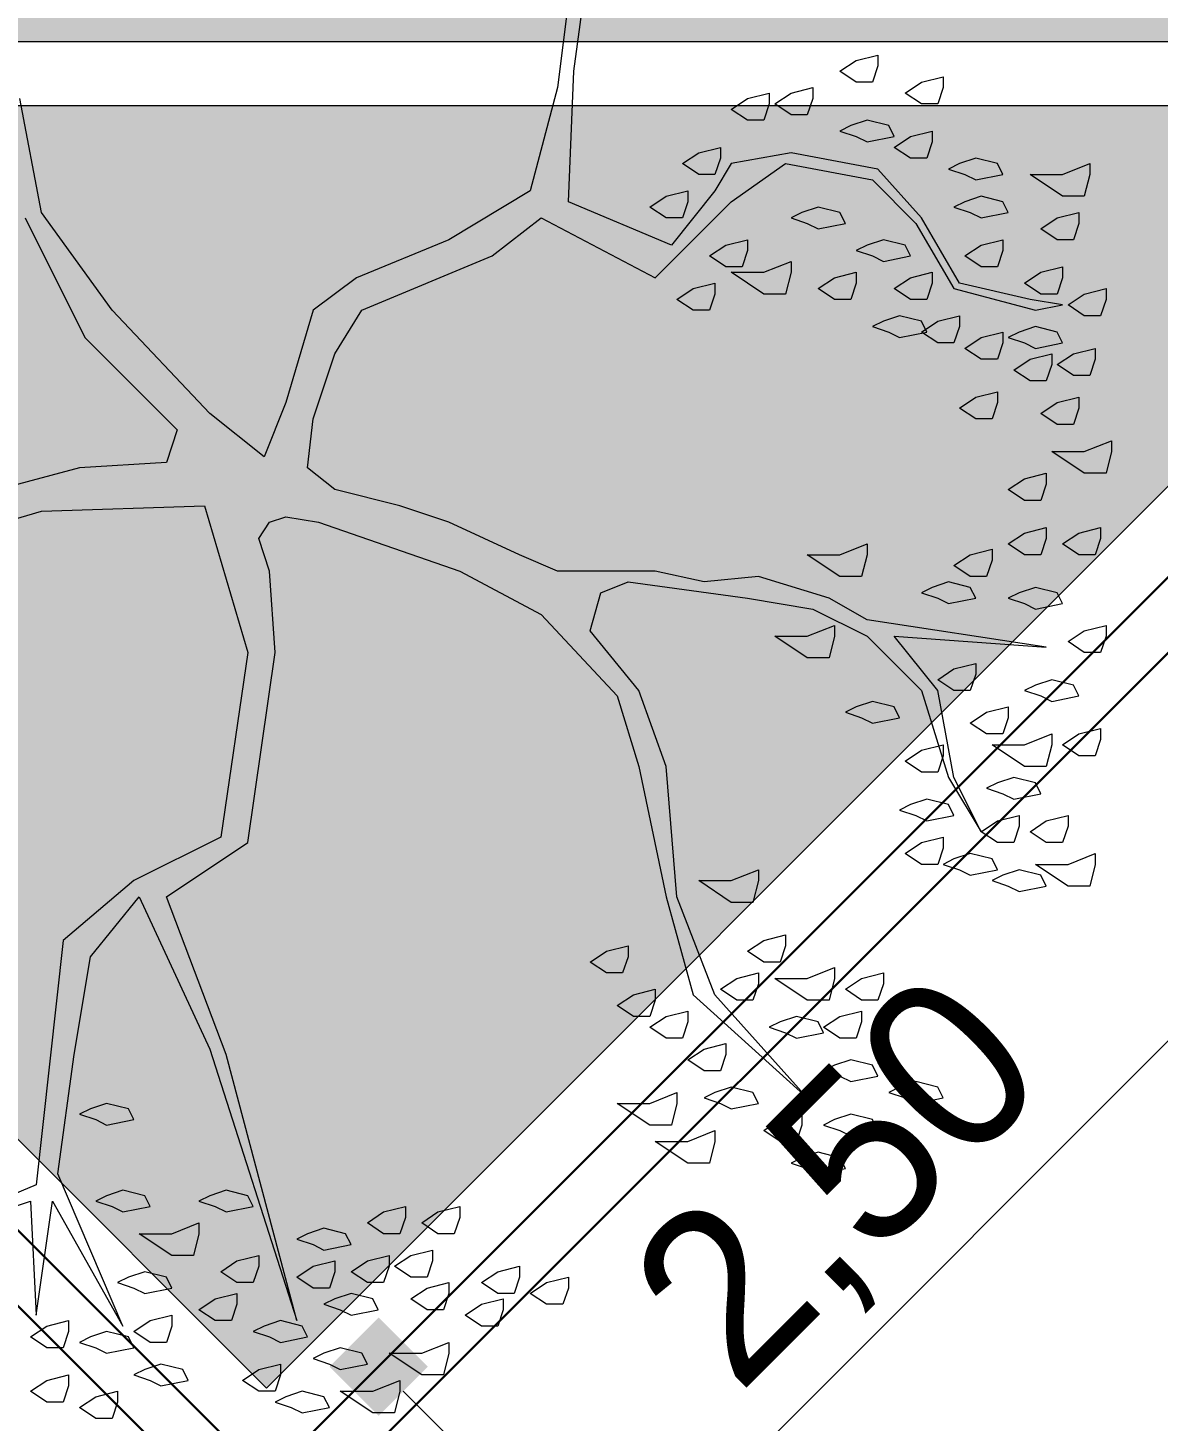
# Model space of a CAD drawing. Header units: millimetres. Extents: x 3006 to 6000, y 1661 to 3774.
# Drawn here: x 4619.519 to 4621.632, y 1833.29 to 1835.895 of the extents above; entities that cross this region are included whole.
import ezdxf

# ---------------------------------------------------------------- set-up
doc = ezdxf.new("R2010")
doc.units = ezdxf.units.MM
doc.header["$LTSCALE"] = 10
for name, color, linetype, lineweight in [('.20', 130, 'Continuous', 20), ('.30', 50, 'Continuous', 30), ('COTAS', 230, 'Continuous', 15), ('VEGETACION', 84, 'Continuous', 15)]:
    doc.layers.add(name, color=color, linetype=linetype, lineweight=lineweight)
doc.layers.add('.20 hachura', color=185, linetype='Continuous')
doc.styles.add('Texto Wilian', font='himalaya.ttf')
doc.dimstyles.new('Cota 1-200 Exter WMJ', dxfattribs={"dimtxt": 0.32, "dimasz": 0.13, "dimexe": 0.05, "dimexo": 0.3, "dimgap": 0.03, "dimtad": 1, "dimzin": 1, "dimtxsty": 'Texto Wilian', "dimblk": 'BOXFILLED', "dimcen": 0, "dimclrd": 230, "dimclre": 230, "dimclrt": 104, "dimazin": 0, "dimtfac": 1, "dimtix": 1, "dimtmove": 0, "dimatfit": 3, "dimfxl": 0.4, "dimfxlon": 1, "dimlwd": 20, "dimarcsym": 2})

# ---------------------------------------------------------------- blocks, each defined once
blk = doc.blocks.new('asfgjkosdfgiosdjfg')
at = {"layer": 'VEGETACION'}
for p, q in [((6.0262, 18.4177), (5.9649, 17.9268)), ((6.0262, 17.9881), (6.0876, 18.4381)), ((7.0899, 18.029), (7.1717, 18.0495)), ((7.1717, 18.0495), (7.1717, 18.0086)), ((7.0285, 17.9881), (7.0899, 18.029)), ((7.1717, 18.0086), (7.1512, 17.9472)), ((6.0058, 17.4972), (6.0262, 17.9881)), ((7.0899, 17.9472), (7.0285, 17.9881)), ((7.1512, 17.9472), (7.0899, 17.9472)), ((7.274, 17.9063), (7.3353, 17.9472)), ((7.3353, 17.9472), (7.4172, 17.9677)), ((7.4172, 17.9677), (7.4172, 17.9268)), ((5.9649, 17.9268), (5.8626, 17.5381)), ((6.6808, 17.8859), (6.7626, 17.9063)), ((6.7626, 17.9063), (6.7626, 17.8654)), ((6.7831, 17.8654), (6.8444, 17.9063)), ((6.8444, 17.9063), (6.9262, 17.9268)), ((6.9262, 17.9268), (6.9262, 17.8859)), ((7.3353, 17.8654), (7.274, 17.9063)), ((7.4172, 17.9268), (7.3967, 17.8654)), ((4.0216, 17.4563), (3.9398, 17.8859)), ((6.6194, 17.8449), (6.6808, 17.8859)), ((6.6808, 17.804), (6.6194, 17.8449)), ((6.7626, 17.8654), (6.7421, 17.804)), ((6.8444, 17.8245), (6.7831, 17.8654)), ((6.9262, 17.8859), (6.9058, 17.8245)), ((7.3967, 17.8654), (7.3353, 17.8654)), ((6.7421, 17.804), (6.6808, 17.804)), ((6.9058, 17.8245), (6.8444, 17.8245)), ((7.1308, 17.804), (7.0694, 17.7836)), ((7.2126, 17.7836), (7.1308, 17.804)), ((7.0694, 17.7836), (7.0285, 17.7631)), ((7.0285, 17.7631), (7.0899, 17.7427)), ((7.0899, 17.7427), (7.1308, 17.7222)), ((7.1308, 17.7222), (7.2331, 17.7427)), ((7.2331, 17.7427), (7.2126, 17.7836)), ((7.2331, 17.7018), (7.2944, 17.7427)), ((7.2944, 17.7427), (7.3762, 17.7631)), ((7.3762, 17.7631), (7.3762, 17.7222)), ((6.4353, 17.6404), (6.4967, 17.6813)), ((6.4967, 17.6813), (6.5785, 17.7018)), ((6.5785, 17.7018), (6.5785, 17.6609)), ((6.8444, 17.6813), (6.6194, 17.6404)), ((7.1717, 17.6199), (6.8444, 17.6813)), ((7.2944, 17.6609), (7.2331, 17.7018)), ((7.3762, 17.7222), (7.3558, 17.6609)), ((6.4967, 17.5995), (6.4353, 17.6404)), ((6.5785, 17.6609), (6.5581, 17.5995)), ((6.6194, 17.6404), (6.5581, 17.5381)), ((6.6194, 17.4972), (6.824, 17.6404)), ((6.824, 17.6404), (7.1512, 17.579)), ((7.3558, 17.6609), (7.2944, 17.6609)), ((7.4785, 17.6404), (7.4376, 17.6199)), ((7.5399, 17.6609), (7.4785, 17.6404)), ((7.6217, 17.6404), (7.5399, 17.6609)), ((7.6422, 17.5995), (7.6217, 17.6404)), ((7.8672, 17.5995), (7.9694, 17.6404)), ((7.9694, 17.6404), (7.9694, 17.5995)), ((6.5581, 17.5995), (6.4967, 17.5995)), ((7.1512, 17.579), (7.3149, 17.4154)), ((7.3353, 17.4359), (7.1717, 17.6199)), ((7.4376, 17.6199), (7.499, 17.5995)), ((7.499, 17.5995), (7.5399, 17.579)), ((7.5399, 17.579), (7.6422, 17.5995)), ((7.7444, 17.5995), (7.8672, 17.5995)), ((7.8672, 17.5177), (7.7444, 17.5995)), ((7.9694, 17.5995), (7.949, 17.5177)), ((5.8626, 17.5381), (5.5558, 17.354)), ((6.374, 17.5177), (6.4558, 17.5381)), ((6.5581, 17.5381), (6.3944, 17.3336)), ((6.4558, 17.5381), (6.4558, 17.4972)), ((6.3944, 17.3336), (6.0058, 17.4972)), ((6.3126, 17.4768), (6.374, 17.5177)), ((6.374, 17.4359), (6.3126, 17.4768)), ((6.333, 17.2109), (6.6194, 17.4972)), ((6.4558, 17.4972), (6.4353, 17.4359)), ((6.9467, 17.4768), (6.8853, 17.4563)), ((7.0285, 17.4563), (6.9467, 17.4768)), ((7.499, 17.4972), (7.4581, 17.4768)), ((7.4581, 17.4768), (7.5194, 17.4563)), ((7.5603, 17.5177), (7.499, 17.4972)), ((7.6422, 17.4972), (7.5603, 17.5177)), ((7.6626, 17.4563), (7.6422, 17.4972)), ((7.949, 17.5177), (7.8672, 17.5177)), ((3.9603, 17.4359), (4.1853, 16.9859)), ((4.2876, 17.0881), (4.0216, 17.4563)), ((5.7194, 17.2927), (5.9035, 17.4359)), ((5.9035, 17.4359), (6.333, 17.2109)), ((6.4353, 17.4359), (6.374, 17.4359)), ((6.8853, 17.4563), (6.8444, 17.4359)), ((6.8444, 17.4359), (6.9058, 17.4154)), ((7.049, 17.4154), (7.0285, 17.4563)), ((7.4785, 17.1904), (7.3353, 17.4359)), ((7.5194, 17.4563), (7.5603, 17.4359)), ((7.5603, 17.4359), (7.6626, 17.4563)), ((7.7853, 17.3949), (7.8467, 17.4359)), ((7.8467, 17.4359), (7.9285, 17.4563)), ((7.9285, 17.4563), (7.9285, 17.4154)), ((6.9058, 17.4154), (6.9467, 17.3949)), ((6.9467, 17.3949), (7.049, 17.4154)), ((7.3149, 17.4154), (7.4581, 17.1699)), ((7.8467, 17.354), (7.7853, 17.3949)), ((7.9285, 17.4154), (7.9081, 17.354)), ((5.5558, 17.354), (5.208, 17.2109)), ((6.5376, 17.2927), (6.599, 17.3336)), ((6.599, 17.3336), (6.6808, 17.354)), ((6.6808, 17.354), (6.6808, 17.3131)), ((7.1308, 17.3336), (7.0899, 17.3131)), ((7.1922, 17.354), (7.1308, 17.3336)), ((7.274, 17.3336), (7.1922, 17.354)), ((7.2944, 17.2927), (7.274, 17.3336)), ((7.499, 17.2927), (7.5603, 17.3336)), ((7.5603, 17.3336), (7.6422, 17.354)), ((7.6422, 17.354), (7.6422, 17.3131)), ((7.9081, 17.354), (7.8467, 17.354)), ((5.2285, 17.0881), (5.7194, 17.2927)), ((6.599, 17.2518), (6.5376, 17.2927)), ((6.6808, 17.3131), (6.6603, 17.2518)), ((6.7421, 17.2313), (6.8444, 17.2722)), ((6.8444, 17.2722), (6.8444, 17.2313)), ((7.0899, 17.3131), (7.1512, 17.2927)), ((7.1512, 17.2927), (7.1922, 17.2722)), ((7.1922, 17.2722), (7.2944, 17.2927)), ((7.5603, 17.2518), (7.499, 17.2927)), ((7.6422, 17.3131), (7.6217, 17.2518)), ((5.208, 17.2109), (5.0444, 17.0881)), ((6.6603, 17.2518), (6.599, 17.2518)), ((6.6194, 17.2313), (6.7421, 17.2313)), ((6.7421, 17.1495), (6.6194, 17.2313)), ((6.8444, 17.2313), (6.824, 17.1495)), ((6.9467, 17.1699), (7.0081, 17.2109)), ((7.0081, 17.2109), (7.0899, 17.2313)), ((7.0899, 17.2313), (7.0899, 17.1904)), ((7.2331, 17.1699), (7.2944, 17.2109)), ((7.2944, 17.2109), (7.3762, 17.2313)), ((7.3762, 17.2313), (7.3762, 17.1904)), ((7.6217, 17.2518), (7.5603, 17.2518)), ((7.724, 17.1904), (7.7853, 17.2313)), ((7.7853, 17.2313), (7.8672, 17.2518)), ((7.8672, 17.2109), (7.8467, 17.1495)), ((7.8672, 17.2518), (7.8672, 17.2109)), ((6.4149, 17.129), (6.4762, 17.1699)), ((6.4762, 17.1699), (6.5581, 17.1904)), ((6.5581, 17.1904), (6.5581, 17.1495)), ((7.0081, 17.129), (6.9467, 17.1699)), ((7.0899, 17.1904), (7.0694, 17.129)), ((7.2944, 17.129), (7.2331, 17.1699)), ((7.3762, 17.1904), (7.3558, 17.129)), ((7.4581, 17.1699), (7.7649, 17.0881)), ((7.7444, 17.129), (7.4785, 17.1904)), ((7.7853, 17.1495), (7.724, 17.1904)), ((7.949, 17.1495), (8.0308, 17.1699)), ((8.0308, 17.1699), (8.0308, 17.129)), ((6.4762, 17.0881), (6.4149, 17.129)), ((6.5581, 17.1495), (6.5376, 17.0881)), ((6.824, 17.1495), (6.7421, 17.1495)), ((7.0694, 17.129), (7.0081, 17.129)), ((7.3558, 17.129), (7.2944, 17.129)), ((7.8672, 17.1086), (7.7444, 17.129)), ((7.7649, 17.0881), (7.8672, 17.1086)), ((7.8467, 17.1495), (7.7853, 17.1495)), ((7.8876, 17.1086), (7.949, 17.1495)), ((7.949, 17.0677), (7.8876, 17.1086)), ((8.0308, 17.129), (8.0103, 17.0677)), ((4.6557, 16.6995), (4.2876, 17.0881)), ((5.0444, 17.0881), (4.9421, 16.7404)), ((5.1262, 16.9245), (5.2285, 17.0881)), ((6.5376, 17.0881), (6.4762, 17.0881)), ((7.2535, 17.0677), (7.1922, 17.0472)), ((7.3353, 17.0472), (7.2535, 17.0677)), ((7.3967, 17.0472), (7.4785, 17.0677)), ((7.4785, 17.0677), (7.4785, 17.0268)), ((8.0103, 17.0677), (7.949, 17.0677)), ((7.1922, 17.0472), (7.1512, 17.0268)), ((7.1512, 17.0268), (7.2126, 17.0063)), ((7.2126, 17.0063), (7.2535, 16.9859)), ((7.2535, 16.9859), (7.3558, 17.0063)), ((7.3558, 17.0063), (7.3353, 17.0472)), ((7.3353, 17.0063), (7.3967, 17.0472)), ((7.3967, 16.9654), (7.3353, 17.0063)), ((7.4785, 17.0268), (7.4581, 16.9654)), ((7.5603, 16.9859), (7.6422, 17.0063)), ((7.6422, 17.0063), (7.6422, 16.9654)), ((7.7035, 17.0063), (7.6626, 16.9859)), ((7.7649, 17.0268), (7.7035, 17.0063)), ((7.8467, 17.0063), (7.7649, 17.0268)), ((7.8672, 16.9654), (7.8467, 17.0063)), ((4.1853, 16.9859), (4.533, 16.6381)), ((7.4581, 16.9654), (7.3967, 16.9654)), ((7.499, 16.9449), (7.5603, 16.9859)), ((7.6422, 16.9654), (7.6217, 16.904)), ((7.6626, 16.9859), (7.724, 16.9654)), ((7.724, 16.9654), (7.7649, 16.9449)), ((7.7649, 16.9449), (7.8672, 16.9654)), ((5.0444, 16.679), (5.1262, 16.9245)), ((7.5603, 16.904), (7.499, 16.9449)), ((7.6217, 16.904), (7.5603, 16.904)), ((7.6831, 16.8631), (7.7444, 16.904)), ((7.7444, 16.904), (7.8263, 16.9245)), ((7.8263, 16.9245), (7.8263, 16.8836)), ((7.8467, 16.8836), (7.9081, 16.9245)), ((7.9081, 16.9245), (7.9899, 16.9449)), ((7.9899, 16.904), (7.9694, 16.8427)), ((7.9899, 16.9449), (7.9899, 16.904)), ((7.7444, 16.8222), (7.6831, 16.8631)), ((7.8263, 16.8836), (7.8058, 16.8222)), ((7.9081, 16.8427), (7.8467, 16.8836)), ((7.9694, 16.8427), (7.9081, 16.8427)), ((7.8058, 16.8222), (7.7444, 16.8222)), ((4.9421, 16.7404), (4.8603, 16.5359)), ((7.4785, 16.7199), (7.5399, 16.7609)), ((7.5399, 16.7609), (7.6217, 16.7813)), ((7.6217, 16.7404), (7.6013, 16.679)), ((7.6217, 16.7813), (7.6217, 16.7404)), ((7.7853, 16.6995), (7.8467, 16.7404)), ((7.8467, 16.7404), (7.9285, 16.7609)), ((7.9285, 16.7609), (7.9285, 16.7199)), ((4.8603, 16.5359), (4.6557, 16.6995)), ((7.5399, 16.679), (7.4785, 16.7199)), ((7.8467, 16.6586), (7.7853, 16.6995)), ((7.9285, 16.7199), (7.9081, 16.6586)), ((4.533, 16.6381), (4.4921, 16.5154)), ((5.0239, 16.4949), (5.0444, 16.679)), ((7.6013, 16.679), (7.5399, 16.679)), ((7.9081, 16.6586), (7.8467, 16.6586)), ((7.949, 16.5563), (8.0513, 16.5972)), ((8.0513, 16.5972), (8.0513, 16.5563)), ((7.8263, 16.5563), (7.949, 16.5563)), ((7.949, 16.4745), (7.8263, 16.5563)), ((8.0513, 16.5563), (8.0308, 16.4745)), ((4.1648, 16.4949), (3.858, 16.4131)), ((4.4921, 16.5154), (4.1648, 16.4949)), ((5.1262, 16.4131), (5.0239, 16.4949)), ((7.724, 16.454), (7.8058, 16.4745)), ((7.8058, 16.4745), (7.8058, 16.4336)), ((8.0308, 16.4745), (7.949, 16.4745)), ((7.6626, 16.4131), (7.724, 16.454)), ((7.8058, 16.4336), (7.7853, 16.3722)), ((5.3717, 16.3518), (5.1262, 16.4131)), ((7.724, 16.3722), (7.6626, 16.4131)), ((7.7853, 16.3722), (7.724, 16.3722)), ((3.183, 16.0859), (4.0216, 16.3313)), ((4.0216, 16.3313), (4.6353, 16.3518)), ((4.6353, 16.3518), (4.7989, 15.7995)), ((5.5558, 16.2904), (5.3717, 16.3518)), ((4.8398, 16.229), (4.8808, 16.2904)), ((4.8808, 16.2904), (4.9421, 16.3109)), ((4.9421, 16.3109), (5.0648, 16.2904)), ((5.0648, 16.2904), (5.5967, 16.1063)), ((5.8217, 16.1677), (5.5558, 16.2904)), ((7.724, 16.2495), (7.8058, 16.2699)), ((7.8058, 16.2699), (7.8058, 16.229)), ((7.9285, 16.2495), (8.0103, 16.2699)), ((8.0103, 16.2699), (8.0103, 16.229)), ((4.8808, 16.1063), (4.8398, 16.229)), ((7.6626, 16.2086), (7.724, 16.2495)), ((7.8058, 16.229), (7.7853, 16.1677)), ((7.8672, 16.2086), (7.9285, 16.2495)), ((8.0103, 16.229), (7.9899, 16.1677)), ((5.9649, 16.1063), (5.8217, 16.1677)), ((6.9058, 16.1677), (7.0285, 16.1677)), ((7.0285, 16.0859), (6.9058, 16.1677)), ((7.0285, 16.1677), (7.1308, 16.2086)), ((7.1308, 16.1677), (7.1103, 16.0859)), ((7.1308, 16.2086), (7.1308, 16.1677)), ((7.4581, 16.1268), (7.5194, 16.1677)), ((7.5194, 16.1677), (7.6013, 16.1881)), ((7.6013, 16.1881), (7.6013, 16.1472)), ((7.724, 16.1677), (7.6626, 16.2086)), ((7.7853, 16.1677), (7.724, 16.1677)), ((7.9285, 16.1677), (7.8672, 16.2086)), ((7.9899, 16.1677), (7.9285, 16.1677)), ((7.5194, 16.0859), (7.4581, 16.1268)), ((7.6013, 16.1472), (7.5808, 16.0859)), ((4.9012, 15.7995), (4.8808, 16.1063)), ((5.5967, 16.1063), (5.9035, 15.9427)), ((6.1285, 16.1063), (5.9649, 16.1063)), ((6.333, 16.1063), (6.1285, 16.1063)), ((6.1285, 16.0245), (6.2308, 16.0654)), ((6.2308, 16.0654), (6.6808, 16.004)), ((6.5171, 16.0654), (6.333, 16.1063)), ((6.7217, 16.0859), (6.5171, 16.0654)), ((6.9876, 16.004), (6.7217, 16.0859)), ((7.1103, 16.0859), (7.0285, 16.0859)), ((7.4376, 16.0654), (7.3762, 16.0449)), ((7.5194, 16.0449), (7.4376, 16.0654)), ((7.5808, 16.0859), (7.5194, 16.0859)), ((6.0876, 15.8813), (6.1285, 16.0245)), ((6.6808, 16.004), (6.9262, 15.9631)), ((7.1308, 15.9222), (6.9876, 16.004)), ((7.3762, 16.0449), (7.3353, 16.0245)), ((7.3353, 16.0245), (7.3967, 16.004)), ((7.3967, 16.004), (7.4376, 15.9836)), ((7.4376, 15.9836), (7.5399, 16.004)), ((7.5399, 16.004), (7.5194, 16.0449)), ((7.7035, 16.0245), (7.6626, 16.004)), ((7.6626, 16.004), (7.724, 15.9836)), ((7.7649, 16.0449), (7.7035, 16.0245)), ((7.8467, 16.0245), (7.7649, 16.0449)), ((7.8672, 15.9836), (7.8467, 16.0245)), ((6.9262, 15.9631), (7.1308, 15.8609)), ((7.724, 15.9836), (7.7649, 15.9631)), ((7.7649, 15.9631), (7.8672, 15.9836)), ((5.9035, 15.9427), (6.1899, 15.6359)), ((6.9058, 15.8609), (7.0081, 15.9018)), ((7.0081, 15.9018), (7.0081, 15.8609)), ((7.8058, 15.8199), (7.1308, 15.9222)), ((7.949, 15.8813), (8.0308, 15.9018)), ((8.0308, 15.9018), (8.0308, 15.8609)), ((6.2717, 15.6563), (6.0876, 15.8813)), ((6.9058, 15.779), (6.7831, 15.8609)), ((6.7831, 15.8609), (6.9058, 15.8609)), ((7.0081, 15.8609), (6.9876, 15.779)), ((7.1308, 15.8609), (7.3353, 15.6563)), ((7.2331, 15.8609), (7.8058, 15.8199)), ((7.3967, 15.6563), (7.2331, 15.8609)), ((7.8876, 15.8404), (7.949, 15.8813)), ((8.0308, 15.8609), (8.0103, 15.7995)), ((4.7989, 15.7995), (4.6967, 15.104)), ((4.7989, 15.0836), (4.9012, 15.7995)), ((7.949, 15.7995), (7.8876, 15.8404)), ((8.0103, 15.7995), (7.949, 15.7995)), ((6.9876, 15.779), (6.9058, 15.779)), ((7.4581, 15.7381), (7.5399, 15.7586)), ((7.5399, 15.7586), (7.5399, 15.7177)), ((7.3967, 15.6972), (7.4581, 15.7381)), ((7.4581, 15.6563), (7.3967, 15.6972)), ((7.5399, 15.7177), (7.5194, 15.6563)), ((7.8263, 15.6972), (7.7649, 15.6768)), ((7.9081, 15.6768), (7.8263, 15.6972)), ((6.1899, 15.6359), (6.2717, 15.3699)), ((6.374, 15.3699), (6.2717, 15.6563)), ((7.3353, 15.6563), (7.4376, 15.329)), ((7.4581, 15.329), (7.3967, 15.6563)), ((7.5194, 15.6563), (7.4581, 15.6563)), ((7.7649, 15.6768), (7.724, 15.6563)), ((7.724, 15.6563), (7.7853, 15.6359)), ((7.7853, 15.6359), (7.8263, 15.6154)), ((7.8263, 15.6154), (7.9285, 15.6359)), ((7.9285, 15.6359), (7.9081, 15.6768)), ((7.0899, 15.5949), (7.049, 15.5745)), ((7.1512, 15.6154), (7.0899, 15.5949)), ((7.2331, 15.5949), (7.1512, 15.6154)), ((7.2535, 15.554), (7.2331, 15.5949)), ((7.5808, 15.5745), (7.6626, 15.5949)), ((7.6626, 15.5949), (7.6626, 15.554)), ((7.049, 15.5745), (7.1103, 15.554)), ((7.1103, 15.554), (7.1512, 15.5336)), ((7.1512, 15.5336), (7.2535, 15.554)), ((7.5194, 15.5336), (7.5808, 15.5745)), ((7.5808, 15.4927), (7.5194, 15.5336)), ((7.6626, 15.554), (7.6422, 15.4927)), ((7.6422, 15.4927), (7.5808, 15.4927)), ((7.724, 15.4518), (7.8263, 15.4927)), ((7.8263, 15.4927), (7.8263, 15.4518)), ((7.8672, 15.4518), (7.9285, 15.4927)), ((7.9285, 15.4927), (8.0103, 15.5131)), ((8.0103, 15.5131), (8.0103, 15.4722)), ((7.274, 15.3904), (7.3353, 15.4313)), ((7.3353, 15.4313), (7.4172, 15.4518)), ((7.4172, 15.4518), (7.4172, 15.4109)), ((7.6013, 15.4518), (7.724, 15.4518)), ((7.724, 15.3699), (7.6013, 15.4518)), ((7.8263, 15.4518), (7.8058, 15.3699)), ((7.9285, 15.4109), (7.8672, 15.4518)), ((8.0103, 15.4722), (7.9899, 15.4109)), ((7.3353, 15.3495), (7.274, 15.3904)), ((7.4172, 15.4109), (7.3967, 15.3495)), ((7.9899, 15.4109), (7.9285, 15.4109)), ((6.2717, 15.3699), (6.374, 14.879)), ((6.4149, 14.879), (6.374, 15.3699)), ((7.3967, 15.3495), (7.3353, 15.3495)), ((7.4376, 15.329), (7.5603, 15.1245)), ((7.5603, 15.1245), (7.4581, 15.329)), ((7.6831, 15.329), (7.6217, 15.3086)), ((7.7649, 15.3086), (7.6831, 15.329)), ((7.8058, 15.3699), (7.724, 15.3699)), ((7.6217, 15.3086), (7.5808, 15.2881)), ((7.5808, 15.2881), (7.6422, 15.2677)), ((7.6422, 15.2677), (7.6831, 15.2472)), ((7.6831, 15.2472), (7.7853, 15.2677)), ((7.7853, 15.2677), (7.7649, 15.3086)), ((7.2944, 15.2268), (7.2535, 15.2063)), ((7.3558, 15.2472), (7.2944, 15.2268)), ((7.4376, 15.2268), (7.3558, 15.2472)), ((7.4581, 15.1859), (7.4376, 15.2268)), ((7.2535, 15.2063), (7.3149, 15.1859)), ((7.3149, 15.1859), (7.3558, 15.1654)), ((7.3558, 15.1654), (7.4581, 15.1859)), ((7.5603, 15.1245), (7.6217, 15.1654)), ((7.6217, 15.1654), (7.7035, 15.1859)), ((7.7035, 15.1859), (7.7035, 15.145)), ((7.7444, 15.1245), (7.8058, 15.1654)), ((7.8058, 15.1654), (7.8876, 15.1859)), ((7.8876, 15.1859), (7.8876, 15.145)), ((7.6217, 15.0836), (7.5603, 15.1245)), ((7.7035, 15.145), (7.6831, 15.0836)), ((7.8058, 15.0836), (7.7444, 15.1245)), ((7.8876, 15.145), (7.8672, 15.0836)), ((4.6967, 15.104), (4.3694, 14.9404)), ((4.4921, 14.879), (4.7989, 15.0836)), ((7.274, 15.0427), (7.3353, 15.0836)), ((7.3353, 15.0836), (7.4172, 15.104)), ((7.4172, 15.0631), (7.3967, 15.0018)), ((7.4172, 15.104), (7.4172, 15.0631)), ((7.6831, 15.0836), (7.6217, 15.0836)), ((7.8672, 15.0836), (7.8058, 15.0836)), ((7.3353, 15.0018), (7.274, 15.0427)), ((7.4581, 15.0222), (7.4172, 15.0018)), ((7.5194, 15.0427), (7.4581, 15.0222)), ((7.6013, 15.0222), (7.5194, 15.0427)), ((7.6217, 14.9813), (7.6013, 15.0222)), ((7.8876, 15.0018), (7.9899, 15.0427)), ((7.9899, 15.0427), (7.9899, 15.0018)), ((6.6194, 14.9404), (6.7217, 14.9813)), ((6.7217, 14.9813), (6.7217, 14.9404)), ((7.3967, 15.0018), (7.3353, 15.0018)), ((7.4172, 15.0018), (7.4785, 14.9813)), ((7.4785, 14.9813), (7.5194, 14.9609)), ((7.5194, 14.9609), (7.6217, 14.9813)), ((7.6422, 14.9609), (7.6013, 14.9404)), ((7.7035, 14.9813), (7.6422, 14.9609)), ((7.7853, 14.9609), (7.7035, 14.9813)), ((7.7649, 15.0018), (7.8876, 15.0018)), ((7.8876, 14.92), (7.7649, 15.0018)), ((7.8058, 14.92), (7.7853, 14.9609)), ((7.9899, 15.0018), (7.9694, 14.92)), ((4.3694, 14.9404), (4.1035, 14.7154)), ((6.4967, 14.9404), (6.6194, 14.9404)), ((6.6194, 14.8586), (6.4967, 14.9404)), ((6.7217, 14.9404), (6.7012, 14.8586)), ((7.6013, 14.9404), (7.6626, 14.92)), ((7.6626, 14.92), (7.7035, 14.8995)), ((7.7035, 14.8995), (7.8058, 14.92)), ((7.9694, 14.92), (7.8876, 14.92)), ((4.2057, 14.654), (4.3898, 14.879)), ((4.3898, 14.879), (4.6557, 14.3063)), ((4.7171, 14.2859), (4.4921, 14.879)), ((6.374, 14.879), (6.4762, 14.5109)), ((6.5581, 14.5109), (6.4149, 14.879)), ((6.7012, 14.8586), (6.6194, 14.8586)), ((4.1035, 14.7154), (4.0012, 13.795)), ((6.149, 14.6745), (6.2308, 14.695)), ((6.2308, 14.695), (6.2308, 14.654)), ((6.6808, 14.6745), (6.7421, 14.7154)), ((6.7421, 14.7154), (6.824, 14.7359)), ((6.824, 14.695), (6.8035, 14.6336)), ((6.824, 14.7359), (6.824, 14.695)), ((4.1444, 14.2859), (4.2057, 14.654)), ((6.0876, 14.6336), (6.149, 14.6745)), ((6.2308, 14.654), (6.2103, 14.5927)), ((6.7421, 14.6336), (6.6808, 14.6745)), ((6.149, 14.5927), (6.0876, 14.6336)), ((6.2103, 14.5927), (6.149, 14.5927)), ((6.6399, 14.5722), (6.7217, 14.5927)), ((6.7217, 14.5927), (6.7217, 14.5518)), ((6.8035, 14.6336), (6.7421, 14.6336)), ((6.9058, 14.5722), (7.0081, 14.6131)), ((7.0081, 14.6131), (7.0081, 14.5722)), ((7.1103, 14.5722), (7.1922, 14.5927)), ((7.1922, 14.5927), (7.1922, 14.5518)), ((6.5785, 14.5313), (6.6399, 14.5722)), ((6.7217, 14.5518), (6.7012, 14.4904)), ((6.9058, 14.4904), (6.7831, 14.5722)), ((6.7831, 14.5722), (6.9058, 14.5722)), ((7.0081, 14.5722), (6.9876, 14.4904)), ((7.049, 14.5313), (7.1103, 14.5722)), ((7.1922, 14.5518), (7.1717, 14.4904)), ((6.1899, 14.47), (6.2512, 14.5109)), ((6.2512, 14.5109), (6.333, 14.5313)), ((6.333, 14.4904), (6.3126, 14.429)), ((6.333, 14.5313), (6.333, 14.4904)), ((6.4762, 14.5109), (6.9058, 14.1222)), ((6.9058, 14.1222), (6.5581, 14.5109)), ((6.6399, 14.4904), (6.5785, 14.5313)), ((6.7012, 14.4904), (6.6399, 14.4904)), ((6.9876, 14.4904), (6.9058, 14.4904)), ((7.1103, 14.4904), (7.049, 14.5313)), ((7.1717, 14.4904), (7.1103, 14.4904)), ((6.2512, 14.429), (6.1899, 14.47)), ((6.3126, 14.429), (6.2512, 14.429)), ((6.3126, 14.3881), (6.374, 14.429)), ((6.374, 14.429), (6.4558, 14.4495)), ((6.4558, 14.4495), (6.4558, 14.4086)), ((6.8649, 14.429), (6.8035, 14.4086)), ((6.9467, 14.4086), (6.8649, 14.429)), ((6.9671, 14.3881), (7.0285, 14.429)), ((7.0285, 14.429), (7.1103, 14.4495)), ((7.1103, 14.4495), (7.1103, 14.4086)), ((6.374, 14.3472), (6.3126, 14.3881)), ((6.4558, 14.4086), (6.4353, 14.3472)), ((6.8035, 14.4086), (6.7626, 14.3881)), ((6.7626, 14.3881), (6.824, 14.3677)), ((6.9671, 14.3677), (6.9467, 14.4086)), ((7.0285, 14.3472), (6.9671, 14.3881)), ((7.1103, 14.4086), (7.0899, 14.3472)), ((6.4353, 14.3472), (6.374, 14.3472)), ((6.5171, 14.3063), (6.599, 14.3268)), ((6.599, 14.3268), (6.599, 14.2859)), ((6.824, 14.3677), (6.8649, 14.3472)), ((6.8649, 14.3472), (6.9671, 14.3677)), ((7.0899, 14.3472), (7.0285, 14.3472)), ((4.083, 13.8359), (4.1444, 14.2859)), ((4.6557, 14.3063), (4.983, 13.2836)), ((4.983, 13.2836), (4.7171, 14.2859)), ((6.4558, 14.2654), (6.5171, 14.3063)), ((6.599, 14.2859), (6.5785, 14.2245)), ((6.5171, 14.2245), (6.4558, 14.2654)), ((6.5785, 14.2245), (6.5171, 14.2245)), ((7.0081, 14.245), (6.9671, 14.2245)), ((6.9671, 14.2245), (7.0285, 14.204)), ((7.0694, 14.2654), (7.0081, 14.245)), ((7.1512, 14.245), (7.0694, 14.2654)), ((7.1717, 14.204), (7.1512, 14.245)), ((7.0285, 14.204), (7.0694, 14.1836)), ((7.0694, 14.1836), (7.1717, 14.204)), ((7.3149, 14.1836), (7.2535, 14.1631)), ((7.3967, 14.1631), (7.3149, 14.1836)), ((6.3126, 14.1018), (6.4149, 14.1427)), ((6.4149, 14.1427), (6.4149, 14.1018)), ((6.5581, 14.1427), (6.5171, 14.1222)), ((6.5171, 14.1222), (6.5785, 14.1018)), ((6.6194, 14.1631), (6.5581, 14.1427)), ((6.7012, 14.1427), (6.6194, 14.1631)), ((6.7217, 14.1018), (6.7012, 14.1427)), ((7.2535, 14.1631), (7.2126, 14.1427)), ((7.2126, 14.1427), (7.274, 14.1222)), ((7.274, 14.1222), (7.3149, 14.1018)), ((7.3149, 14.1018), (7.4172, 14.1222)), ((7.4172, 14.1222), (7.3967, 14.1631)), ((4.2057, 14.0813), (4.1648, 14.0609)), ((4.1648, 14.0609), (4.2262, 14.0404)), ((4.2671, 14.1018), (4.2057, 14.0813)), ((4.3489, 14.0813), (4.2671, 14.1018)), ((4.3694, 14.0404), (4.3489, 14.0813)), ((6.1899, 14.1018), (6.3126, 14.1018)), ((6.3126, 14.02), (6.1899, 14.1018)), ((6.4149, 14.1018), (6.3944, 14.02)), ((6.5785, 14.1018), (6.6194, 14.0813)), ((6.6194, 14.0813), (6.7217, 14.1018)), ((6.8035, 14.0404), (6.8853, 14.0609)), ((6.8853, 14.0609), (6.8853, 14.02)), ((7.0694, 14.0609), (7.0081, 14.0404)), ((7.1512, 14.0404), (7.0694, 14.0609)), ((4.2262, 14.0404), (4.2671, 14.02)), ((4.2671, 14.02), (4.3694, 14.0404)), ((6.3944, 14.02), (6.3126, 14.02)), ((6.7421, 13.9995), (6.8035, 14.0404)), ((6.8853, 14.02), (6.8649, 13.9586)), ((7.0081, 14.0404), (6.9671, 14.02)), ((6.9671, 14.02), (7.0285, 13.9995)), ((7.1717, 13.9995), (7.1512, 14.0404)), ((6.333, 13.9586), (6.4558, 13.9586)), ((6.4558, 13.8768), (6.333, 13.9586)), ((6.4558, 13.9586), (6.5581, 13.9995)), ((6.5581, 13.9586), (6.5376, 13.8768)), ((6.5581, 13.9995), (6.5581, 13.9586)), ((6.8035, 13.9586), (6.7421, 13.9995)), ((6.8649, 13.9586), (6.8035, 13.9586)), ((7.0285, 13.9995), (7.0694, 13.979)), ((7.0694, 13.979), (7.1717, 13.9995)), ((6.9467, 13.9177), (6.8853, 13.8972)), ((7.0285, 13.8972), (6.9467, 13.9177)), ((6.5376, 13.8768), (6.4558, 13.8768)), ((6.8853, 13.8972), (6.8444, 13.8768)), ((6.8444, 13.8768), (6.9058, 13.8563)), ((6.9058, 13.8563), (6.9467, 13.8359)), ((6.9467, 13.8359), (7.049, 13.8563)), ((7.049, 13.8563), (7.0285, 13.8972)), ((4.3285, 13.2631), (4.083, 13.8359)), ((4.0012, 13.795), (3.3671, 13.529)), ((4.2671, 13.754), (4.2262, 13.7336)), ((4.3285, 13.7745), (4.2671, 13.754)), ((4.4103, 13.754), (4.3285, 13.7745)), ((4.4307, 13.7131), (4.4103, 13.754)), ((4.6557, 13.754), (4.6148, 13.7336)), ((4.7171, 13.7745), (4.6557, 13.754)), ((4.7989, 13.754), (4.7171, 13.7745)), ((4.8194, 13.7131), (4.7989, 13.754)), ((3.3671, 13.529), (3.9807, 13.7336)), ((3.9807, 13.7336), (4.0012, 13.304)), ((4.0012, 13.304), (4.0626, 13.7336)), ((4.0626, 13.7336), (4.3285, 13.2631)), ((4.2262, 13.7336), (4.2876, 13.7131)), ((4.2876, 13.7131), (4.3285, 13.6927)), ((4.3285, 13.6927), (4.4307, 13.7131)), ((4.6148, 13.7336), (4.6762, 13.7131)), ((4.6762, 13.7131), (4.7171, 13.6927)), ((4.7171, 13.6927), (4.8194, 13.7131)), ((5.3103, 13.6927), (5.3921, 13.7131)), ((5.3921, 13.7131), (5.3921, 13.6722)), ((5.5149, 13.6927), (5.5967, 13.7131)), ((5.5967, 13.7131), (5.5967, 13.6722)), ((4.5126, 13.6109), (4.6148, 13.6518)), ((4.6148, 13.6518), (4.6148, 13.6109)), ((5.2489, 13.6518), (5.3103, 13.6927)), ((5.3103, 13.6109), (5.2489, 13.6518)), ((5.3921, 13.6722), (5.3717, 13.6109)), ((5.4535, 13.6518), (5.5149, 13.6927)), ((5.5149, 13.6109), (5.4535, 13.6518)), ((5.5967, 13.6722), (5.5762, 13.6109)), ((4.3898, 13.6109), (4.5126, 13.6109)), ((4.5126, 13.529), (4.3898, 13.6109)), ((4.6148, 13.6109), (4.5944, 13.529)), ((5.0239, 13.6109), (4.983, 13.5904)), ((4.983, 13.5904), (5.0444, 13.57)), ((5.0853, 13.6313), (5.0239, 13.6109)), ((5.1671, 13.6109), (5.0853, 13.6313)), ((5.1876, 13.57), (5.1671, 13.6109)), ((5.3717, 13.6109), (5.3103, 13.6109)), ((5.5762, 13.6109), (5.5149, 13.6109)), ((5.0444, 13.57), (5.0853, 13.5495)), ((5.0853, 13.5495), (5.1876, 13.57)), ((5.4126, 13.529), (5.4944, 13.5495)), ((5.4944, 13.5495), (5.4944, 13.5086)), ((4.5944, 13.529), (4.5126, 13.529)), ((4.6967, 13.4677), (4.758, 13.5086)), ((4.758, 13.5086), (4.8398, 13.529)), ((4.8398, 13.4881), (4.8194, 13.4268)), ((4.8398, 13.529), (4.8398, 13.4881)), ((4.983, 13.4472), (5.0444, 13.4881)), ((5.0444, 13.4881), (5.1262, 13.5086)), ((5.1262, 13.5086), (5.1262, 13.4677)), ((5.1876, 13.4677), (5.2489, 13.5086)), ((5.2489, 13.5086), (5.3308, 13.529)), ((5.3308, 13.4881), (5.3103, 13.4268)), ((5.3308, 13.529), (5.3308, 13.4881)), ((5.3512, 13.4881), (5.4126, 13.529)), ((5.4126, 13.4472), (5.3512, 13.4881)), ((5.4944, 13.5086), (5.4739, 13.4472)), ((5.7399, 13.4677), (5.8217, 13.4881)), ((5.8217, 13.4881), (5.8217, 13.4472)), ((4.3489, 13.4472), (4.308, 13.4268)), ((4.4103, 13.4677), (4.3489, 13.4472)), ((4.4921, 13.4472), (4.4103, 13.4677)), ((4.5126, 13.4063), (4.4921, 13.4472)), ((4.758, 13.4268), (4.6967, 13.4677)), ((5.0444, 13.4063), (4.983, 13.4472)), ((5.1262, 13.4677), (5.1058, 13.4063)), ((5.2489, 13.4268), (5.1876, 13.4677)), ((5.4739, 13.4472), (5.4126, 13.4472)), ((5.6785, 13.4268), (5.7399, 13.4677)), ((5.8217, 13.4472), (5.8012, 13.3859)), ((5.924, 13.4268), (6.0058, 13.4472)), ((6.0058, 13.4472), (6.0058, 13.4063)), ((4.308, 13.4268), (4.3694, 13.4063)), ((4.3694, 13.4063), (4.4103, 13.3859)), ((4.4103, 13.3859), (4.5126, 13.4063)), ((4.6762, 13.3654), (4.758, 13.3859)), ((4.8194, 13.4268), (4.758, 13.4268)), ((4.758, 13.3859), (4.758, 13.345)), ((5.1058, 13.4063), (5.0444, 13.4063)), ((5.1876, 13.3859), (5.1262, 13.3654)), ((5.2694, 13.3654), (5.1876, 13.3859)), ((5.3103, 13.4268), (5.2489, 13.4268)), ((5.4126, 13.3654), (5.4739, 13.4063)), ((5.4739, 13.4063), (5.5558, 13.4268)), ((5.5558, 13.3859), (5.5353, 13.3245)), ((5.5558, 13.4268), (5.5558, 13.3859)), ((5.7399, 13.3859), (5.6785, 13.4268)), ((5.8012, 13.3859), (5.7399, 13.3859)), ((5.8626, 13.3859), (5.924, 13.4268)), ((5.924, 13.345), (5.8626, 13.3859)), ((6.0058, 13.4063), (5.9853, 13.345)), ((4.6148, 13.3245), (4.6762, 13.3654)), ((4.758, 13.345), (4.7376, 13.2836)), ((5.1262, 13.3654), (5.0853, 13.345)), ((5.0853, 13.345), (5.1467, 13.3245)), ((5.2899, 13.3245), (5.2694, 13.3654)), ((5.4739, 13.3245), (5.4126, 13.3654)), ((5.6171, 13.304), (5.6785, 13.345)), ((5.6785, 13.345), (5.7603, 13.3654)), ((5.7603, 13.3654), (5.7603, 13.3245)), ((5.9853, 13.345), (5.924, 13.345)), ((4.0421, 13.2631), (4.1239, 13.2836)), ((4.1239, 13.2836), (4.1239, 13.2427)), ((4.3694, 13.2427), (4.4307, 13.2836)), ((4.4307, 13.2836), (4.5126, 13.304)), ((4.5126, 13.304), (4.5126, 13.2631)), ((4.6762, 13.2836), (4.6148, 13.3245)), ((4.7376, 13.2836), (4.6762, 13.2836)), ((4.9217, 13.2836), (4.8603, 13.2631)), ((5.0035, 13.2631), (4.9217, 13.2836)), ((5.1467, 13.3245), (5.1876, 13.304)), ((5.1876, 13.304), (5.2899, 13.3245)), ((5.5353, 13.3245), (5.4739, 13.3245)), ((5.6785, 13.2631), (5.6171, 13.304)), ((5.7603, 13.3245), (5.7399, 13.2631)), ((3.9807, 13.2222), (4.0421, 13.2631)), ((4.0421, 13.1813), (3.9807, 13.2222)), ((4.1239, 13.2427), (4.1035, 13.1813)), ((4.2057, 13.2222), (4.1648, 13.2018)), ((4.2671, 13.2427), (4.2057, 13.2222)), ((4.3489, 13.2222), (4.2671, 13.2427)), ((4.3694, 13.1813), (4.3489, 13.2222)), ((4.4307, 13.2018), (4.3694, 13.2427)), ((4.5126, 13.2631), (4.4921, 13.2018)), ((4.8603, 13.2631), (4.8194, 13.2427)), ((4.8194, 13.2427), (4.8808, 13.2222)), ((4.8808, 13.2222), (4.9217, 13.2018)), ((4.9217, 13.2018), (5.0239, 13.2222)), ((5.0239, 13.2222), (5.0035, 13.2631)), ((5.7399, 13.2631), (5.6785, 13.2631)), ((4.1035, 13.1813), (4.0421, 13.1813)), ((4.1648, 13.2018), (4.2262, 13.1813)), ((4.2262, 13.1813), (4.2671, 13.1609)), ((4.2671, 13.1609), (4.3694, 13.1813)), ((4.4921, 13.2018), (4.4307, 13.2018)), ((5.1467, 13.1813), (5.0853, 13.1609)), ((5.2285, 13.1609), (5.1467, 13.1813)), ((5.4535, 13.1609), (5.5558, 13.2018)), ((5.5558, 13.2018), (5.5558, 13.1609)), ((4.4717, 13.12), (4.4103, 13.0995)), ((4.5535, 13.0995), (4.4717, 13.12)), ((4.8398, 13.0995), (4.9217, 13.12)), ((4.9217, 13.12), (4.9217, 13.079)), ((5.0853, 13.1609), (5.0444, 13.1404)), ((5.0444, 13.1404), (5.1058, 13.12)), ((5.1058, 13.12), (5.1467, 13.0995)), ((5.1467, 13.0995), (5.2489, 13.12)), ((5.2489, 13.12), (5.2285, 13.1609)), ((5.3308, 13.1609), (5.4535, 13.1609)), ((5.4535, 13.079), (5.3308, 13.1609)), ((5.5558, 13.1609), (5.5353, 13.079)), ((4.0421, 13.0586), (4.1239, 13.079)), ((4.1239, 13.079), (4.1239, 13.0381)), ((4.4103, 13.0995), (4.3694, 13.079)), ((4.3694, 13.079), (4.4307, 13.0586)), ((4.5739, 13.0586), (4.5535, 13.0995)), ((4.7785, 13.0586), (4.8398, 13.0995)), ((4.9217, 13.079), (4.9012, 13.0177)), ((5.5353, 13.079), (5.4535, 13.079)), ((3.9807, 13.0177), (4.0421, 13.0586)), ((4.0421, 12.9768), (3.9807, 13.0177)), ((4.1239, 13.0381), (4.1035, 12.9768)), ((4.2262, 12.9972), (4.308, 13.0177)), ((4.308, 13.0177), (4.308, 12.9768)), ((4.4307, 13.0586), (4.4717, 13.0381)), ((4.4717, 13.0381), (4.5739, 13.0586)), ((4.8398, 13.0177), (4.7785, 13.0586)), ((4.9012, 13.0177), (4.8398, 13.0177)), ((5.0035, 13.0177), (4.9421, 12.9972)), ((5.0853, 12.9972), (5.0035, 13.0177)), ((5.1467, 13.0177), (5.2694, 13.0177)), ((5.2694, 12.9359), (5.1467, 13.0177)), ((5.2694, 13.0177), (5.3717, 13.0586)), ((5.3717, 13.0177), (5.3512, 12.9359)), ((5.3717, 13.0586), (5.3717, 13.0177)), ((4.1035, 12.9768), (4.0421, 12.9768)), ((4.1648, 12.9563), (4.2262, 12.9972)), ((4.308, 12.9768), (4.2876, 12.9154)), ((4.9421, 12.9972), (4.9012, 12.9768)), ((4.9012, 12.9768), (4.9626, 12.9563)), ((5.1058, 12.9563), (5.0853, 12.9972)), ((4.2262, 12.9154), (4.1648, 12.9563)), ((4.2876, 12.9154), (4.2262, 12.9154)), ((4.9626, 12.9563), (5.0035, 12.9359)), ((5.0035, 12.9359), (5.1058, 12.9563)), ((5.3512, 12.9359), (5.2694, 12.9359))]:
    blk.add_line(p, q, dxfattribs=at)
blk = doc.blocks.new('_BoxFilled')
at = {"color": 0, "linetype": 'ByBlock', "lineweight": -2}
blk.add_line((-0.5, 0), (-1, 0), dxfattribs=at)
at = {"color": 0, "linetype": 'ByBlock'}
blk.add_solid([(-0.5, 0.5), (0.5, 0.5), (-0.5, -0.5), (0.5, -0.5)], dxfattribs=at)
blk = doc.blocks.new('*D831')
at = {"layer": 'COTAS', "color": 230, "lineweight": -2, "ltscale": 10, "transparency": 16777216}
for p, q in [((4617.0095, 1823.8635), (4617.0095, 1823.4135)), ((4739.0094, 1823.8635), (4739.0094, 1823.4135))]:
    blk.add_line(p, q, dxfattribs=at)
at = {"layer": 'COTAS', "color": 230, "linetype": 'Continuous', "lineweight": 20, "ltscale": 10, "transparency": 16777216}
blk.add_line((4617.1395, 1823.4635), (4738.8794, 1823.4635), dxfattribs=at)
at = {"layer": 'Defpoints', "color": 0, "ltscale": 10, "transparency": 16777216}
for p in [(4739.0094, 1834.3459), (4617.0095, 1827.6489), (4739.0094, 1823.4635)]:
    blk.add_point(p, dxfattribs=at)
at = {"layer": 'COTAS', "color": 230, "lineweight": 20, "ltscale": 10, "transparency": 16777216, "xscale": 0.13, "yscale": 0.13, "zscale": 0.13, "rotation": 180}
blk.add_blockref('_BoxFilled', (4617.0095, 1823.4635), dxfattribs=at)
at = {"layer": 'COTAS', "color": 230, "lineweight": 20, "ltscale": 10, "transparency": 16777216, "xscale": 0.13, "yscale": 0.13, "zscale": 0.13}
blk.add_blockref('_BoxFilled', (4739.0094, 1823.4635), dxfattribs=at)
at = {"layer": 'COTAS', "color": 104, "ltscale": 10, "transparency": 16777216, "insert": (4678.0094, 1823.6928), "char_height": 0.32, "attachment_point": 5, "style": 'Texto Wilian'}
blk.add_mtext('122,00', dxfattribs=at)
blk = doc.blocks.new('*D863')
at = {"layer": 'COTAS', "color": 230, "lineweight": -2, "ltscale": 10, "transparency": 16777216}
for p, q in [((4621.8742, 1834.667), (4622.131, 1834.4102)), ((4620.1064, 1832.8993), (4620.3632, 1832.6425))]:
    blk.add_line(p, q, dxfattribs=at)
at = {"layer": 'COTAS', "color": 230, "linetype": 'Continuous', "lineweight": 20, "ltscale": 10, "transparency": 16777216}
blk.add_line((4620.4198, 1832.7697), (4622.0037, 1834.3537), dxfattribs=at)
at = {"layer": 'Defpoints', "color": 0, "ltscale": 10, "transparency": 16777216}
for p in [(4621.662, 1834.8792), (4622.0956, 1834.4456), (4619.8943, 1833.1114)]:
    blk.add_point(p, dxfattribs=at)
at = {"layer": 'COTAS', "color": 230, "lineweight": 20, "ltscale": 10, "transparency": 16777216, "xscale": 0.13, "yscale": 0.13, "zscale": 0.13}
for p, rotation in [((4622.0956, 1834.4456), 45.00000000000738), ((4620.3278, 1832.6778), 225.0000000000074)]:
    blk.add_blockref('_BoxFilled', p, dxfattribs=dict(at, rotation=rotation))
at = {"layer": 'COTAS', "color": 104, "ltscale": 10, "transparency": 16777216, "insert": (4621.0496, 1833.7238), "char_height": 0.32, "attachment_point": 5, "rotation": 45, "style": 'Texto Wilian'}
blk.add_mtext('2,50', dxfattribs=at)
blk = doc.blocks.new('*D864')
at = {"layer": 'COTAS', "color": 230, "lineweight": -2, "ltscale": 10, "transparency": 16777216}
for p, q in [((4620.1748, 1833.392), (4620.2102, 1833.4274)), ((4623.9579, 1829.609), (4623.9932, 1829.6443))]:
    blk.add_line(p, q, dxfattribs=at)
at = {"layer": 'COTAS', "color": 230, "linetype": 'Continuous', "lineweight": 20, "ltscale": 10, "transparency": 16777216}
blk.add_line((4623.8659, 1829.7009), (4620.2668, 1833.3001), dxfattribs=at)
at = {"layer": 'Defpoints', "color": 0, "ltscale": 10, "transparency": 16777216}
for p in [(4620.1748, 1833.392), (4619.965, 1833.1821), (4623.748, 1829.3991)]:
    blk.add_point(p, dxfattribs=at)
at = {"layer": 'COTAS', "color": 230, "lineweight": 20, "ltscale": 10, "transparency": 16777216, "xscale": 0.13, "yscale": 0.13, "zscale": 0.13}
for p, rotation in [((4620.1748, 1833.392), 135), ((4623.9579, 1829.609), 315)]:
    blk.add_blockref('_BoxFilled', p, dxfattribs=dict(at, rotation=rotation))
at = {"layer": 'COTAS', "color": 104, "ltscale": 10, "transparency": 16777216, "insert": (4622.2285, 1831.6626), "char_height": 0.32, "attachment_point": 5, "rotation": 315, "style": 'Texto Wilian'}
blk.add_mtext('5,35', dxfattribs=at)

msp = doc.modelspace()

# ---------------------------------------------------------------- hatches: boundary and pattern name
at = {"layer": '.20 hachura'}
h = msp.add_hatch(dxfattribs=at)
h.set_pattern_fill('AR-HBONE', color=185, scale=0.0015)
h.paths.add_polyline_path([(4735.6119, 1886.191), (4734.4119, 1886.191), (4734.4119, 1887.391), (4735.6119, 1887.391)], flags=16)
h.paths.add_polyline_path([(4734.3769, 1832.891), (4734.3769, 1832.6068), (4733.8386, 1832.6068), (4733.8386, 1832.891)])
h.paths.add_polyline_path([(4735.7319, 1884.9689), (4739.0078, 1884.9689), (4739.0077, 1885.0974), (4737.8077, 1885.7003), (4737.8077, 1887.8846), (4739.0077, 1888.4846), (4739.0079, 1888.591), (4733.8879, 1888.591), (4733.8873, 1890.5174), (4732.7873, 1891.1174), (4732.7873, 1892.4174), (4733.8873, 1893.0174), (4733.8879, 1932.7679), (4731.8879, 1932.766), (4731.8879, 1837.8689), (4681.4903, 1837.8689), (4676.6592, 1842.7), (4655.4826, 1842.6789), (4650.6726, 1837.8689), (4617.0095, 1837.8689), (4617.0095, 1835.8689), (4648.6726, 1835.8689), (4648.2489, 1835.4452), (4649.3096, 1834.3845), (4650.7939, 1835.8689), (4714.8578, 1835.8689), (4714.4341, 1835.4452), (4715.4948, 1834.3845), (4716.9791, 1835.8689), (4732.4123, 1835.8689), (4732.4123, 1827.6489), (4732.9123, 1827.6489), (4733.5123, 1828.8489), (4735.0123, 1828.8489), (4735.6123, 1827.6489), (4736.1094, 1827.6489), (4736.1094, 1830.5489), (4739.0077, 1830.5489), (4739.0077, 1831.1459), (4737.8077, 1831.7459), (4737.8077, 1833.2459), (4739.0077, 1833.8459), (4739.0077, 1834.3459), (4736.7637, 1834.3459), (4733.8879, 1837.2218), (4733.8879, 1857.411), (4733.8879, 1859.071), (4733.8879, 1880.5489), (4732.7879, 1881.1489), (4732.7879, 1882.4489), (4733.8879, 1883.0489), (4733.8879, 1884.9689), (4734.2919, 1884.9689)])
at = {"layer": '.20 hachura', "true_color": 0x0a7808}
h = msp.add_hatch(dxfattribs=at)
h.set_pattern_fill('CROSS', color=96, scale=0.01)
h.paths.add_polyline_path([(4638.6326, 1835.0489), (4640.3296, 1833.3518), (4642.0267, 1835.0489), (4644.8548, 1832.2208), (4648.3829, 1835.7489), (4617.1295, 1835.7489), (4617.1294, 1833.9104), (4618.2679, 1835.0489), (4619.965, 1833.3518), (4621.662, 1835.0489), (4623.3591, 1833.3518), (4625.0561, 1835.0489), (4626.7532, 1833.3518), (4628.4502, 1835.0489), (4630.1473, 1833.3518), (4631.8444, 1835.0489), (4633.5414, 1833.3518), (4635.2385, 1835.0489), (4636.9355, 1833.3518)])
h.paths.add_polyline_path([(4653.9061, 1835.0489), (4655.6031, 1833.3518), (4657.3002, 1835.0489), (4658.9973, 1833.3518), (4660.6943, 1835.0489), (4662.3914, 1833.3518), (4664.0884, 1835.0489), (4665.7855, 1833.3518), (4667.4825, 1835.0489), (4669.1796, 1833.3518), (4670.8767, 1835.0489), (4672.5737, 1833.3518), (4674.2708, 1835.0489), (4675.9678, 1833.3518), (4677.6649, 1835.0489), (4679.3619, 1833.3518), (4681.059, 1835.0489), (4682.756, 1833.3518), (4684.4531, 1835.0489), (4686.1502, 1833.3518), (4687.8472, 1835.0489), (4689.5443, 1833.3518), (4691.2413, 1835.0489), (4692.9384, 1833.3518), (4694.6354, 1835.0489), (4696.3325, 1833.3518), (4698.0296, 1835.0489), (4699.7266, 1833.3518), (4701.4237, 1835.0489), (4703.1207, 1833.3518), (4704.8178, 1835.0489), (4706.5148, 1833.3518), (4708.2119, 1835.0489), (4711.04, 1832.2208), (4714.5681, 1835.7489), (4690.3861, 1835.7627), (4650.8436, 1835.7489), (4650.3278, 1835.2331), (4652.209, 1833.3518)])
h.paths.add_polyline_path([(4719.9816, 1835.7489), (4717.0288, 1835.7489), (4716.513, 1835.2331), (4718.3772, 1833.3689), (4719.9816, 1833.3689)])
h.paths.add_polyline_path([(4723.5816, 1830.6289), (4721.7216, 1830.6289), (4721.7216, 1830.0244), (4723.3972, 1828.3489), (4723.5816, 1828.3489)])
h.paths.add_polyline_path([(4732.2923, 1835.7489), (4731.0923, 1835.7489), (4731.0923, 1834.5489), (4732.2923, 1834.5489)])
edge = h.paths.add_edge_path()
edge.add_line((4738.881, 1830.4289), (4736.2294, 1830.4289))
edge.add_line((4736.2294, 1830.4289), (4736.2373, 1827.7779))
edge.add_arc((4735.783, 1830.8746), 3.1299, 278.3452, 351.8122)

# ---------------------------------------------------------------- linework, layer by layer
at = {"layer": '.20', "color": 130, "lineweight": 20}
for points in [[(4619.965, 1833.1821), (4621.662, 1834.8792), (4623.3591, 1833.1821), (4625.0561, 1834.8792), (4626.7532, 1833.1821), (4628.4502, 1834.8792), (4630.1473, 1833.1821), (4631.8444, 1834.8792), (4633.5414, 1833.1821), (4635.2385, 1834.8792), (4636.9355, 1833.1821), (4638.6326, 1834.8792), (4640.3296, 1833.1821), (4642.0267, 1834.8792), (4644.8548, 1832.0511), (4648.6726, 1835.8689), (4617.0095, 1835.8689), (4617.0095, 1833.6207), (4618.2679, 1834.8792)], [(4619.965, 1833.3518), (4621.662, 1835.0489), (4623.3591, 1833.3518), (4625.0561, 1835.0489), (4626.7532, 1833.3518), (4628.4502, 1835.0489), (4630.1473, 1833.3518), (4631.8444, 1835.0489), (4633.5414, 1833.3518), (4635.2385, 1835.0489), (4636.9355, 1833.3518), (4638.6326, 1835.0489), (4640.3296, 1833.3518), (4642.0267, 1835.0489), (4644.8548, 1832.2208), (4648.3829, 1835.7489), (4617.1295, 1835.7489), (4617.1294, 1833.9104), (4618.2679, 1835.0489)]]:
    msp.add_lwpolyline(points, close=True, dxfattribs=at)
at = {"layer": '.30', "color": 50, "lineweight": 30}
for points in [[(4619.965, 1833.1821), (4618.2679, 1834.8792), (4616.5001, 1833.1114), (4620.2832, 1829.3284), (4620.2832, 1829.3284), (4620.3539, 1829.3991), (4616.6416, 1833.1114), (4618.2679, 1834.7378), (4619.8943, 1833.1114)], [(4623.3591, 1833.1821), (4621.662, 1834.8792), (4619.8943, 1833.1114), (4623.6773, 1829.3284), (4623.6773, 1829.3284), (4623.748, 1829.3991), (4620.0357, 1833.1114), (4621.662, 1834.7378), (4623.2884, 1833.1114)]]:
    msp.add_lwpolyline(points, dxfattribs=at)

# ---------------------------------------------------------------- block references
at = {"xscale": 0.4964757844146342, "yscale": 0.4964757844146342, "zscale": 0.4964757844146342}
msp.add_blockref('asfgjkosdfgiosdjfg', (4617.5478, 1826.8829), dxfattribs=at)

# ---------------------------------------------------------------- dimensions: what is measured, and where the dimension line sits
at = {"layer": 'COTAS', "ltscale": 10}
for p1, p2, distance, picture, middle in [((4619.8943, 1833.1114), (4621.662, 1834.8792), -0.6132, '*D863', (4621.0496, 1833.7238)), ((4623.748, 1829.3991), (4619.965, 1833.1821), -0.2968, '*D864', (4622.2285, 1831.6626))]:
    dim = msp.add_aligned_dim(p1=p1, p2=p2, distance=distance, dimstyle='Cota 1-200 Exter WMJ', dxfattribs=at)
    dim.commit()
    dim.dimension.update_dxf_attribs({"geometry": picture, "text_midpoint": middle})
dim = msp.add_linear_dim(base=(4739.0094, 1823.4635), p1=(4617.0095, 1827.6489), p2=(4739.0094, 1834.3459), dimstyle='Cota 1-200 Exter WMJ', dxfattribs=at)
dim.commit()
dim.dimension.update_dxf_attribs({"geometry": '*D831', "text_midpoint": (4678.0094, 1823.6928)})

doc.saveas('drawing.dxf')
